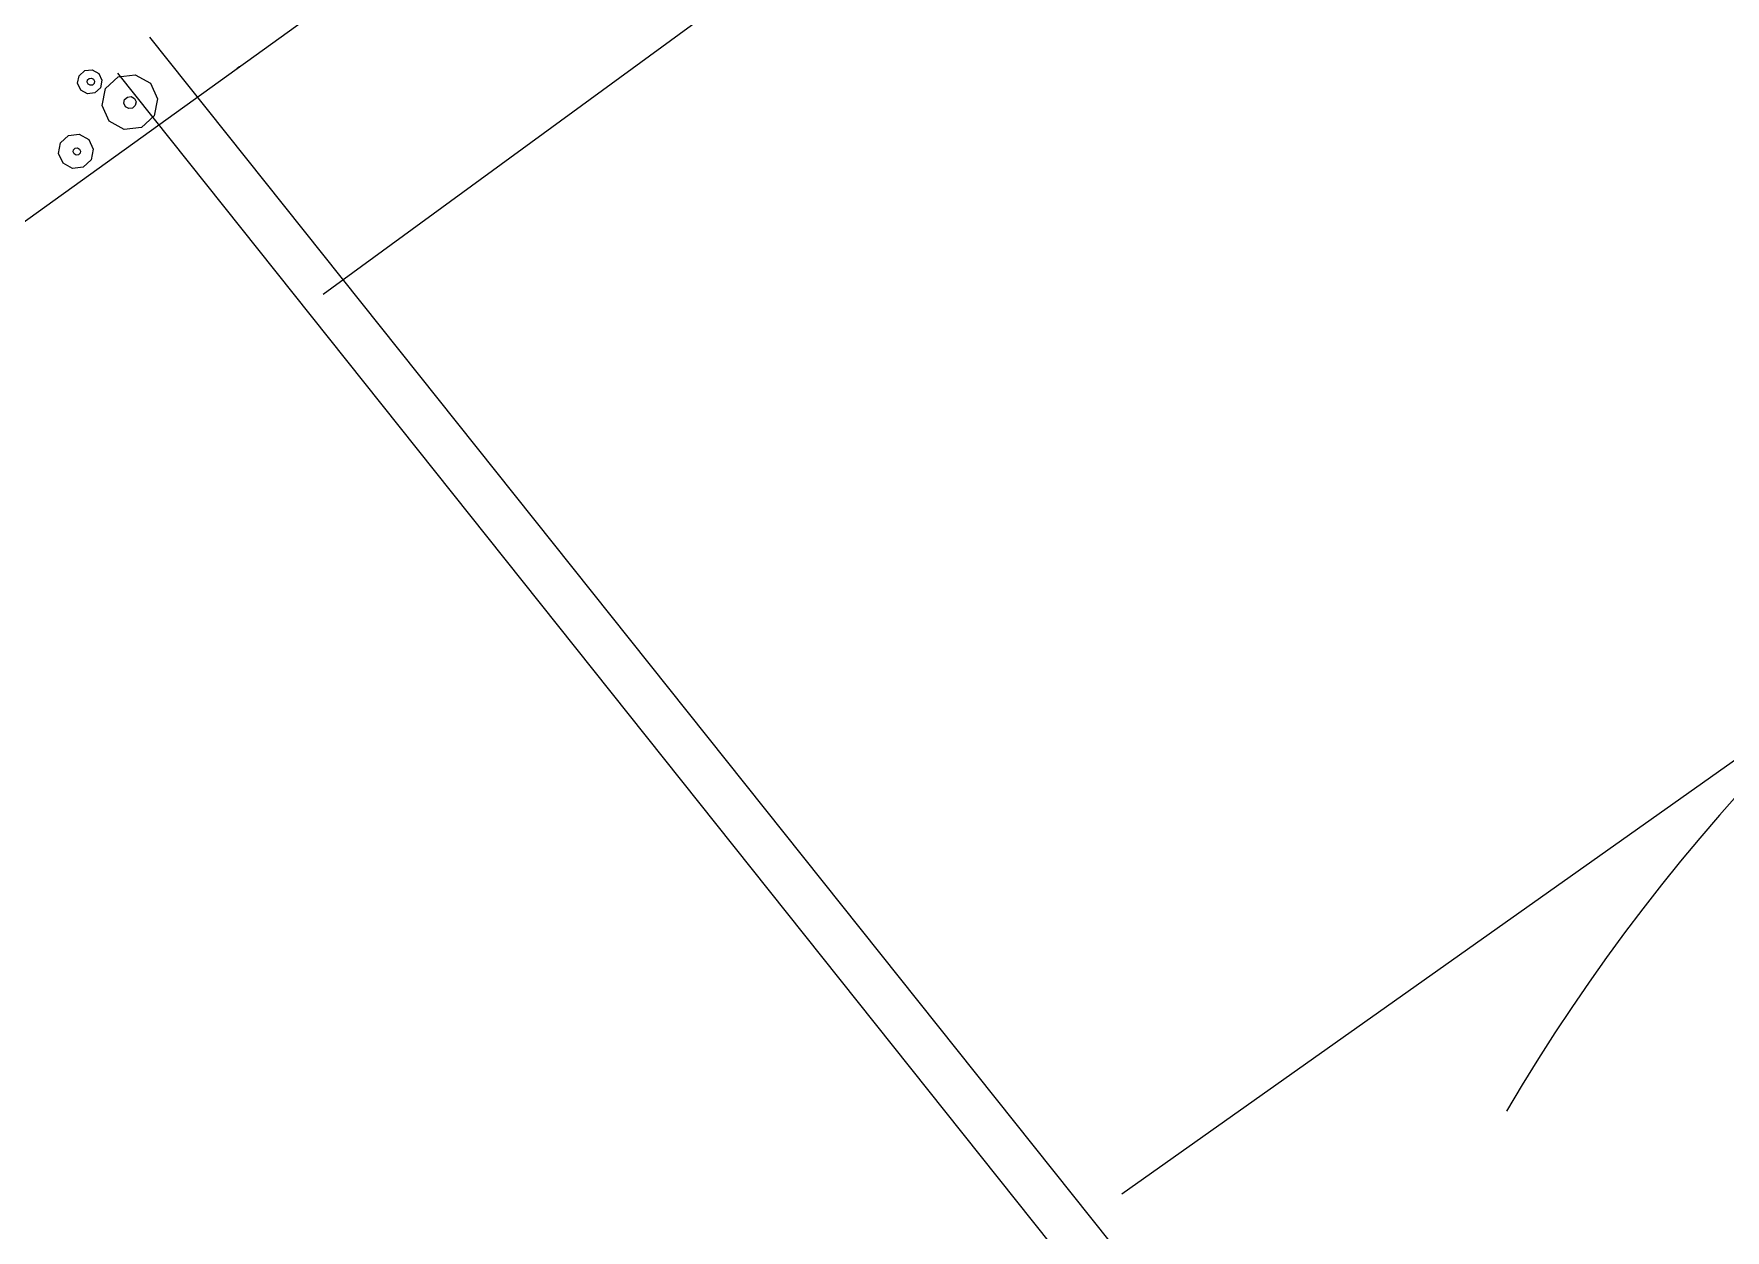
# Model space of a CAD drawing. Header units: metres. Extents: x -2858 to 512, y -1995 to 1252.
# Drawn here: x -543.74 to -536, y 355.86 to 361.33 of the extents above; entities that cross this region are included whole.
import ezdxf
from ezdxf.lldxf.tags import DXFTag

# ---------------------------------------------------------------- set-up
doc = ezdxf.new("R2010")
doc.units = ezdxf.units.M
doc.layers.add('Calque commun', color=7, linetype='Continuous')
tags = doc.linetypes.add('DASHDOT2', pattern=[0.5, 0.25, -0.125, 0, -0.125]).pattern_tags.tags
tags[10:11] = [DXFTag(74, 4), DXFTag(75, 0), DXFTag(340, '0'), DXFTag(46, 1.0), DXFTag(50, 0.0), DXFTag(44, 0.0), DXFTag(45, 0.0)]
tags[8:9] = [DXFTag(74, 4), DXFTag(75, 0), DXFTag(340, '0'), DXFTag(46, 1.0), DXFTag(50, 0.0), DXFTag(44, 0.0), DXFTag(45, 0.0)]
tags[6:7] = [DXFTag(74, 4), DXFTag(75, 0), DXFTag(340, '0'), DXFTag(46, 1.0), DXFTag(50, 0.0), DXFTag(44, 0.0), DXFTag(45, 0.0)]
tags[4:5] = [DXFTag(74, 4), DXFTag(75, 0), DXFTag(340, '0'), DXFTag(46, 1.0), DXFTag(50, 0.0), DXFTag(44, 0.0), DXFTag(45, 0.0)]

# ---------------------------------------------------------------- blocks, each defined once
blk = doc.blocks.new('pattern')
at = {"layer": 'Calque commun', "color": 54, "linetype": 'Continuous', "lineweight": 9}
for p, q in [((87.4367, 111.0894), (87.4344, 111.0914)), ((87.4487, 111.0882), (87.4367, 111.0894)), ((87.7626, 110.8385), (87.7941, 110.9111)), ((87.7941, 110.9111), (87.8622, 110.9513)), ((87.8622, 110.9513), (87.941, 110.9438)), ((87.941, 110.9438), (88.0003, 110.8915)), ((87.7798, 110.7613), (87.7626, 110.8385)), ((87.8629, 110.8308), (87.8698, 110.8467)), ((87.8666, 110.8139), (87.8629, 110.8308)), ((87.8698, 110.8467), (87.8847, 110.8555)), ((87.8847, 110.8555), (87.9019, 110.8539)), ((87.9019, 110.8539), (87.9148, 110.8424)), ((87.9186, 110.8255), (87.9117, 110.8096)), ((87.9148, 110.8424), (87.9186, 110.8255)), ((88.0003, 110.8915), (88.0175, 110.8142)), ((88.1422, 110.8001), (88.1618, 110.8455)), ((88.1618, 110.8455), (88.2044, 110.8706)), ((88.2044, 110.8706), (88.2536, 110.8659)), ((88.2536, 110.8659), (88.2907, 110.8332)), ((88.2907, 110.8332), (88.3014, 110.7849)), ((87.8391, 110.7089), (87.7798, 110.7613)), ((87.8796, 110.8025), (87.8666, 110.8139)), ((87.8968, 110.8008), (87.8796, 110.8025)), ((87.9117, 110.8096), (87.8968, 110.8008)), ((87.986, 110.7417), (87.9179, 110.7014)), ((88.0175, 110.8142), (87.986, 110.7417)), ((88.1529, 110.7518), (88.1422, 110.8001)), ((88.19, 110.7191), (88.1529, 110.7518)), ((88.2031, 110.7979), (88.2072, 110.8074)), ((88.2053, 110.7878), (88.2031, 110.7979)), ((88.2131, 110.7809), (88.2053, 110.7878)), ((88.2072, 110.8074), (88.2161, 110.8127)), ((88.2234, 110.7799), (88.2131, 110.7809)), ((88.2161, 110.8127), (88.2265, 110.8117)), ((88.2324, 110.7852), (88.2234, 110.7799)), ((88.2265, 110.8117), (88.2343, 110.8048)), ((88.2365, 110.7947), (88.2324, 110.7852)), ((88.2343, 110.8048), (88.2365, 110.7947)), ((88.2818, 110.7396), (88.2392, 110.7144)), ((88.3014, 110.7849), (88.2818, 110.7396)), ((87.9179, 110.7014), (87.8391, 110.7089)), ((87.8867, 110.6329), (87.9004, 110.6646)), ((87.9004, 110.6646), (87.9302, 110.6822)), ((87.9302, 110.6822), (87.9647, 110.6789)), ((87.9647, 110.6789), (87.9906, 110.656)), ((88.2392, 110.7144), (88.19, 110.7191)), ((87.8942, 110.5991), (87.8867, 110.6329)), ((87.9201, 110.5762), (87.8942, 110.5991)), ((87.9223, 110.6325), (87.9264, 110.642)), ((87.9246, 110.6224), (87.9223, 110.6325)), ((87.9324, 110.6155), (87.9246, 110.6224)), ((87.9264, 110.642), (87.9354, 110.6473)), ((87.9427, 110.6145), (87.9324, 110.6155)), ((87.9354, 110.6473), (87.9457, 110.6463)), ((87.9516, 110.6198), (87.9427, 110.6145)), ((87.9457, 110.6463), (87.9535, 110.6394)), ((87.9558, 110.6293), (87.9516, 110.6198)), ((87.9535, 110.6394), (87.9558, 110.6293)), ((87.9844, 110.5905), (87.9546, 110.5729)), ((87.9982, 110.6222), (87.9844, 110.5905)), ((87.9906, 110.656), (87.9982, 110.6222)), ((87.9546, 110.5729), (87.9201, 110.5762))]:
    blk.add_line(p, q, dxfattribs=at)
at = {"layer": 'Calque commun', "color": 7, "linetype": 'Continuous', "lineweight": 9}
mesh = blk.add_polyface(dxfattribs=at)
corners = [(70.8497, 113.5412), (53.8349, 19.1692), (74.7282, 106.3237), (76.0435, 113.5984), (74.769, 106.1763), (58.8077, 18.2701), (114.1703, 105.207), (114.1703, 98.5387)]
mesh.append_faces([[corners[k] for k in face] for face in [(3, 4, 6)]], dxfattribs={"vtx0": -1, "vtx1": -1, "color": 7})
mesh.append_faces([[corners[k] for k in face] for face in [(3, 2, 4)]], dxfattribs={"vtx0": -1, "vtx2": -1, "color": 7})
mesh.append_faces([[corners[k] for k in face] for face in [(5, 2, 1)]], dxfattribs={"vtx1": -1, "color": 7})
mesh.append_faces([[corners[k] for k in face] for face in [(0, 1, 2), (3, 0, 2)]], dxfattribs={"vtx1": -1, "vtx2": -1, "color": 7})
mesh.append_faces([[corners[k] for k in face] for face in [(4, 7, 6)]], dxfattribs={"vtx2": -1, "color": 7})

msp = doc.modelspace()

# ---------------------------------------------------------------- linework, layer by layer
at = {"layer": 'Calque commun', "color": 7, "linetype": 'Continuous', "lineweight": 9}
for p, q in [((-535.1058, 365.485), (-542.4168, 360.141)), ((-533.1675, 359.9874), (-538.763, 356.0235))]:
    msp.add_line(p, q, dxfattribs=at)
at = {"layer": 'Calque commun', "color": 7, "linetype": 'DASHDOT2', "lineweight": 9}
for p, q in [((-537.5816, 354.2593), (-543.2091, 361.3187)), ((-537.7293, 354.0943), (-543.3568, 361.1537))]:
    msp.add_line(p, q, dxfattribs=at)
at = {"layer": 'Calque commun', "color": 9, "linetype": 'Continuous', "lineweight": 9}
msp.add_arc((-529.2642, 351.8652), 8.9712, 36.94483, 149.60285, dxfattribs=at)

# ---------------------------------------------------------------- block references
at = {"layer": 'Calque commun', "color": 0, "linetype": 'ByBlock', "lineweight": -2, "rotation": 228.1617603435354}
msp.add_blockref('pattern', (-567.2453, 500.4263), dxfattribs=at)

doc.saveas('drawing.dxf')
